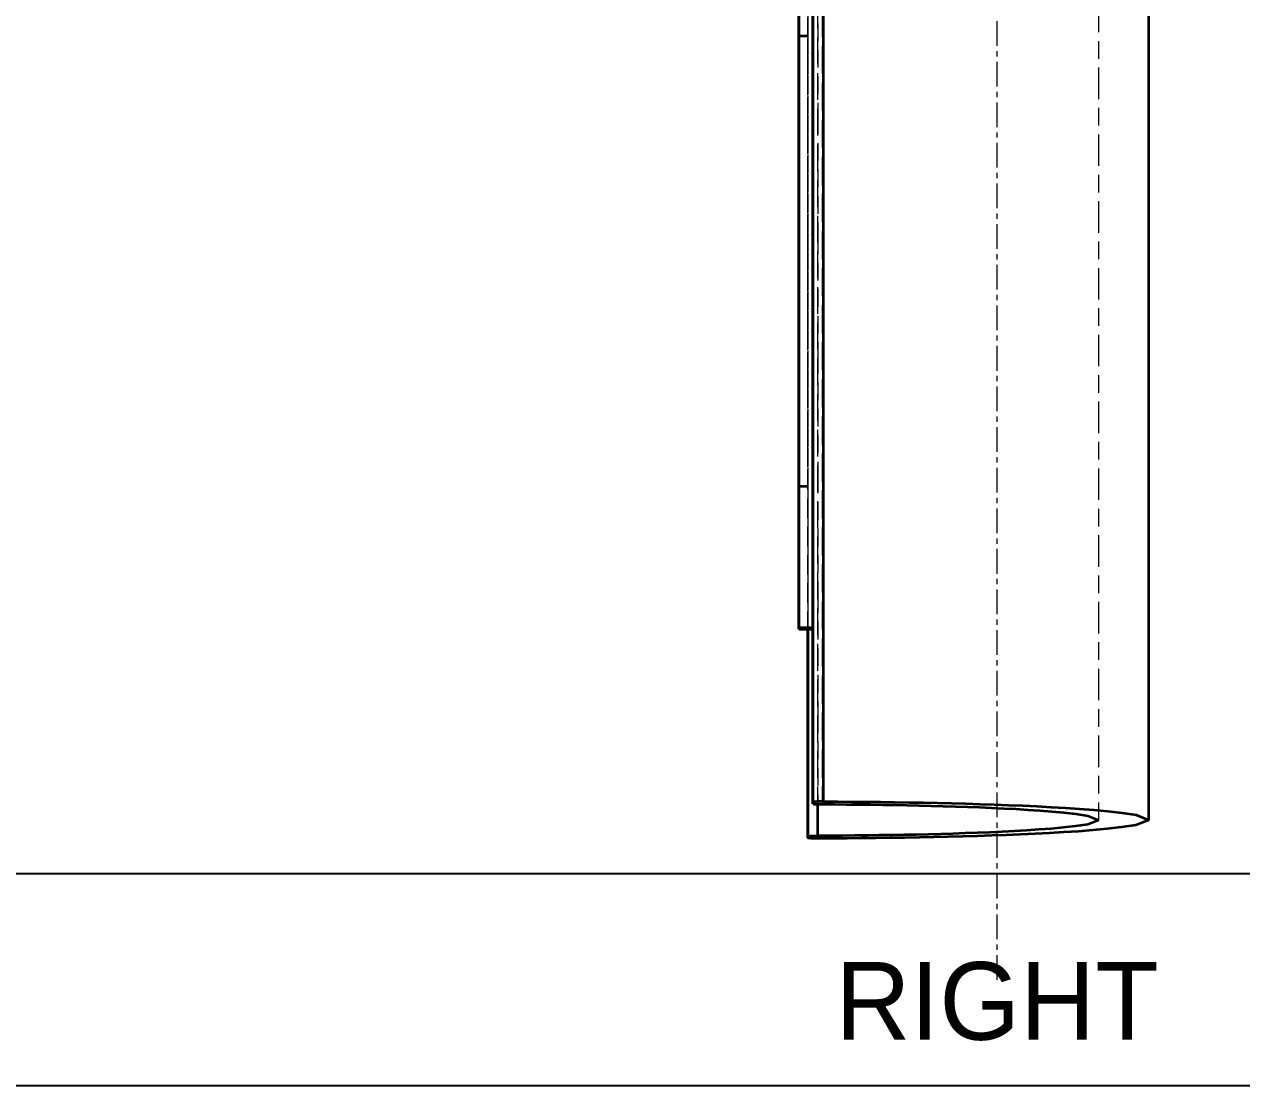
# Model space of a CAD drawing. Header units: millimetres. Extents: x 10 to 410, y 10 to 287.
# Drawn here: x 181.46 to 215.92, y 187 to 217.06 of the extents above; entities that cross this region are included whole.
import ezdxf
from ezdxf.enums import TextEntityAlignment as Align

# ---------------------------------------------------------------- set-up
doc = ezdxf.new("R2010")
doc.units = ezdxf.units.MM
doc.linetypes.add('CENTER', pattern=[1.15, 0.7, -0.15, 0.15, -0.15])
doc.linetypes.add('DASHED', pattern=[0.75, 0.5, -0.25])
for name, color, linetype, lineweight in [('CENTER', 4, 'CENTER', 13), ('HIDDEN', 8, 'DASHED', 18), ('TITLE_BLOCK', 7, 'CONTINUOUS', 25), ('VISIBLE', 7, 'CONTINUOUS', 35)]:
    doc.layers.add(name, color=color, linetype=linetype, lineweight=lineweight)

msp = doc.modelspace()

# ---------------------------------------------------------------- linework, layer by layer
at = {"layer": 'CENTER'}
msp.add_line((209, 190), (209, 273), dxfattribs=at)
at = {"layer": 'HIDDEN'}
for points in [[(203.932, 194), (203.932, 197.389), (203.932, 200.779), (203.932, 204.168), (203.932, 207.557), (203.932, 210.946), (203.932, 214.336), (203.932, 217.725), (203.932, 221.114), (203.932, 224.504), (203.932, 227.893), (203.932, 231.282), (203.932, 234.671), (203.932, 238.061), (203.932, 241.45), (203.932, 244.839), (203.932, 248.228), (203.932, 251.618), (203.932, 255.007), (203.932, 258.396), (203.932, 261.786), (203.932, 265.175), (203.932, 268.564), (203.932, 271.953)], [(211.878, 194.523), (211.878, 196.415), (211.878, 198.307), (211.878, 200.199), (211.878, 202.09), (211.878, 203.982), (211.878, 205.874), (211.878, 207.766), (211.878, 209.658), (211.878, 211.549), (211.878, 213.441), (211.878, 215.333), (211.878, 217.225), (211.878, 219.116), (211.878, 221.008), (211.878, 222.9), (211.878, 224.792), (211.878, 226.683), (211.878, 228.575), (211.878, 230.467), (211.878, 232.359), (211.878, 234.251), (211.878, 236.142), (211.878, 238.034)], [(203.78, 199.926), (203.78, 200.762), (203.78, 201.598), (203.78, 202.434), (203.78, 203.27), (203.78, 204.106), (203.78, 204.941), (203.78, 205.777), (203.78, 206.613), (203.78, 207.449), (203.78, 208.285), (203.78, 209.121), (203.78, 209.957), (203.78, 210.792), (203.78, 211.628), (203.78, 212.464), (203.78, 213.3), (203.78, 214.136), (203.78, 214.972), (203.78, 215.808), (203.78, 216.643), (203.78, 217.479), (203.78, 218.315), (203.78, 219.151)], [(203.783, 199.945), (203.783, 200.774), (203.783, 201.602), (203.783, 202.43), (203.783, 203.258), (203.783, 204.086), (203.783, 204.914), (203.783, 205.743), (203.783, 206.571), (203.783, 207.399), (203.783, 208.227), (203.783, 209.055), (203.783, 209.884), (203.783, 210.712), (203.783, 211.54), (203.783, 212.368), (203.783, 213.196), (203.783, 214.024), (203.783, 214.853), (203.783, 215.681), (203.783, 216.509), (203.783, 217.337), (203.783, 218.165), (203.783, 218.994)], [(203.783, 199.945), (203.783, 200.773), (203.783, 201.602), (203.783, 202.43), (203.783, 203.258), (203.783, 204.086), (203.783, 204.915), (203.783, 205.743), (203.783, 206.571), (203.783, 207.399), (203.783, 208.227), (203.783, 209.056), (203.783, 209.884), (203.783, 210.712), (203.783, 211.54), (203.783, 212.368), (203.783, 213.197), (203.783, 214.025), (203.783, 214.853), (203.783, 215.681), (203.783, 216.509), (203.783, 217.338), (203.783, 218.166), (203.783, 218.994)], [(204.055, 194.969), (204.055, 196.018), (204.055, 197.068), (204.055, 198.117), (204.055, 199.166), (204.055, 200.216), (204.055, 201.265), (204.055, 202.314), (204.055, 203.364), (204.055, 204.413), (204.055, 205.462), (204.055, 206.511), (204.055, 207.561), (204.055, 208.61), (204.055, 209.659), (204.055, 210.709), (204.055, 211.758), (204.055, 212.807), (204.055, 213.857), (204.055, 214.906), (204.055, 215.955), (204.055, 217.005), (204.055, 218.054), (204.055, 219.103)], [(203.642, 199.926), (203.642, 200.728), (203.642, 201.529), (203.642, 202.33), (203.642, 203.132), (203.642, 203.933), (203.642, 204.734), (203.642, 205.535), (203.642, 206.337), (203.642, 207.138), (203.642, 207.939), (203.642, 208.741), (203.642, 209.542), (203.642, 210.343), (203.642, 211.145), (203.642, 211.946), (203.642, 212.747), (203.642, 213.549), (203.642, 214.35), (203.642, 215.151), (203.642, 215.953), (203.642, 216.754), (203.642, 217.555), (203.642, 218.357)], [(203.642, 199.926), (203.642, 200.727), (203.642, 201.529), (203.642, 202.33), (203.642, 203.131), (203.642, 203.932), (203.642, 204.733), (203.642, 205.535), (203.642, 206.336), (203.642, 207.137), (203.642, 207.938), (203.642, 208.739), (203.642, 209.54), (203.642, 210.342), (203.642, 211.143), (203.642, 211.944), (203.642, 212.745), (203.642, 213.546), (203.642, 214.348), (203.642, 215.149), (203.642, 215.95), (203.642, 216.751), (203.642, 217.552), (203.642, 218.353)], [(203.925, 194.971), (203.925, 195.982), (203.925, 196.992), (203.925, 198.002), (203.925, 199.013), (203.925, 200.023), (203.925, 201.034), (203.925, 202.044), (203.925, 203.055), (203.925, 204.065), (203.925, 205.076), (203.925, 206.086), (203.925, 207.097), (203.925, 208.107), (203.925, 209.118), (203.925, 210.128), (203.925, 211.139), (203.925, 212.149), (203.925, 213.159), (203.925, 214.17), (203.925, 215.18), (203.925, 216.191), (203.925, 217.201), (203.925, 218.212)], [(203.649, 216.74), (203.649, 216.797), (203.649, 216.855), (203.649, 216.913), (203.649, 216.971), (203.649, 217.029), (203.649, 217.087), (203.649, 217.145), (203.649, 217.203), (203.649, 217.261), (203.649, 217.319), (203.649, 217.376), (203.649, 217.434), (203.649, 217.492), (203.649, 217.55), (203.649, 217.608), (203.649, 217.666), (203.649, 217.724), (203.649, 217.782), (203.649, 217.84), (203.649, 217.897), (203.649, 217.955), (203.649, 218.013), (203.649, 218.071)], [(203.397, 216.716), (203.397, 216.718), (203.397, 216.719), (203.398, 216.721), (203.398, 216.723), (203.398, 216.725), (203.398, 216.726), (203.398, 216.728), (203.399, 216.73), (203.399, 216.731), (203.399, 216.733), (203.399, 216.735), (203.4, 216.736), (203.4, 216.738), (203.4, 216.74), (203.4, 216.741), (203.401, 216.743), (203.401, 216.745), (203.401, 216.746), (203.401, 216.748), (203.402, 216.75), (203.402, 216.752), (203.402, 216.753), (203.402, 216.755)], [(203.397, 203.96), (203.397, 204.515), (203.397, 205.069), (203.397, 205.624), (203.397, 206.179), (203.397, 206.733), (203.397, 207.288), (203.397, 207.842), (203.397, 208.397), (203.397, 208.952), (203.397, 209.506), (203.397, 210.061), (203.397, 210.615), (203.397, 211.17), (203.397, 211.725), (203.397, 212.279), (203.397, 212.834), (203.397, 213.388), (203.397, 213.943), (203.397, 214.498), (203.397, 215.052), (203.397, 215.607), (203.397, 216.162), (203.397, 216.716)], [(203.397, 216.716), (203.408, 216.716), (203.418, 216.716), (203.429, 216.716), (203.44, 216.716), (203.451, 216.716), (203.462, 216.716), (203.472, 216.716), (203.483, 216.716), (203.494, 216.716), (203.505, 216.716), (203.516, 216.716), (203.526, 216.716), (203.537, 216.716), (203.548, 216.716), (203.559, 216.716), (203.57, 216.716), (203.58, 216.716), (203.591, 216.716), (203.602, 216.716), (203.613, 216.716), (203.624, 216.716), (203.634, 216.716), (203.645, 216.716)], [(203.402, 216.755), (203.413, 216.755), (203.424, 216.755), (203.435, 216.755), (203.446, 216.755), (203.456, 216.755), (203.467, 216.755), (203.478, 216.755), (203.489, 216.755), (203.5, 216.755), (203.51, 216.755), (203.521, 216.755), (203.532, 216.755), (203.543, 216.755), (203.554, 216.755), (203.564, 216.755), (203.575, 216.755), (203.586, 216.755), (203.597, 216.755), (203.608, 216.755), (203.618, 216.755), (203.629, 216.755), (203.64, 216.755), (203.651, 216.755)], [(203.402, 203.999), (203.402, 204.554), (203.402, 205.108), (203.402, 205.663), (203.402, 206.217), (203.402, 206.772), (203.402, 207.327), (203.402, 207.881), (203.402, 208.436), (203.402, 208.99), (203.402, 209.545), (203.402, 210.1), (203.402, 210.654), (203.402, 211.209), (203.402, 211.763), (203.402, 212.318), (203.402, 212.873), (203.402, 213.427), (203.402, 213.982), (203.402, 214.536), (203.402, 215.091), (203.402, 215.646), (203.402, 216.2), (203.402, 216.755)], [(203.645, 216.716), (203.645, 216.717), (203.645, 216.718), (203.646, 216.719), (203.646, 216.72), (203.646, 216.721), (203.646, 216.722), (203.646, 216.723), (203.646, 216.724), (203.647, 216.725), (203.647, 216.726), (203.647, 216.727), (203.647, 216.728), (203.647, 216.729), (203.647, 216.73), (203.647, 216.731), (203.648, 216.732), (203.648, 216.733), (203.648, 216.734), (203.648, 216.735), (203.648, 216.736), (203.648, 216.737), (203.648, 216.739), (203.649, 216.74)], [(203.645, 203.96), (203.645, 204.515), (203.645, 205.069), (203.645, 205.624), (203.645, 206.178), (203.645, 206.733), (203.645, 207.288), (203.645, 207.842), (203.645, 208.397), (203.645, 208.951), (203.645, 209.506), (203.645, 210.061), (203.645, 210.615), (203.645, 211.17), (203.645, 211.725), (203.645, 212.279), (203.645, 212.834), (203.645, 213.388), (203.645, 213.943), (203.645, 214.498), (203.645, 215.052), (203.645, 215.607), (203.645, 216.161), (203.645, 216.716)], [(203.649, 216.74), (203.649, 216.74), (203.649, 216.741), (203.649, 216.742), (203.649, 216.742), (203.649, 216.743), (203.649, 216.744), (203.649, 216.744), (203.649, 216.745), (203.649, 216.746), (203.65, 216.746), (203.65, 216.747), (203.65, 216.748), (203.65, 216.748), (203.65, 216.749), (203.65, 216.749), (203.65, 216.75), (203.65, 216.751), (203.65, 216.751), (203.65, 216.752), (203.651, 216.753), (203.651, 216.753), (203.651, 216.754), (203.651, 216.755)], [(203.649, 203.984), (203.649, 204.538), (203.649, 205.093), (203.649, 205.647), (203.649, 206.202), (203.649, 206.757), (203.649, 207.311), (203.649, 207.866), (203.649, 208.42), (203.649, 208.975), (203.649, 209.53), (203.649, 210.084), (203.649, 210.639), (203.649, 211.193), (203.649, 211.748), (203.649, 212.303), (203.649, 212.857), (203.649, 213.412), (203.649, 213.966), (203.649, 214.521), (203.649, 215.076), (203.649, 215.63), (203.649, 216.185), (203.649, 216.74)], [(203.651, 203.999), (203.651, 204.553), (203.651, 205.108), (203.651, 205.663), (203.651, 206.217), (203.651, 206.772), (203.651, 207.326), (203.651, 207.881), (203.651, 208.436), (203.651, 208.99), (203.651, 209.545), (203.651, 210.099), (203.651, 210.654), (203.651, 211.209), (203.651, 211.763), (203.651, 212.318), (203.651, 212.873), (203.651, 213.427), (203.651, 213.982), (203.651, 214.536), (203.651, 215.091), (203.651, 215.646), (203.651, 216.2), (203.651, 216.755)], [(203.397, 203.96), (203.397, 203.962), (203.397, 203.963), (203.398, 203.965), (203.398, 203.967), (203.398, 203.969), (203.398, 203.97), (203.398, 203.972), (203.399, 203.974), (203.399, 203.975), (203.399, 203.977), (203.399, 203.979), (203.4, 203.98), (203.4, 203.982), (203.4, 203.984), (203.4, 203.985), (203.401, 203.987), (203.401, 203.989), (203.401, 203.99), (203.401, 203.992), (203.402, 203.994), (203.402, 203.996), (203.402, 203.997), (203.402, 203.999)], [(203.397, 203.96), (203.408, 203.96), (203.418, 203.96), (203.429, 203.96), (203.44, 203.96), (203.451, 203.96), (203.462, 203.96), (203.472, 203.96), (203.483, 203.96), (203.494, 203.96), (203.505, 203.96), (203.516, 203.96), (203.526, 203.96), (203.537, 203.96), (203.548, 203.96), (203.559, 203.96), (203.57, 203.96), (203.58, 203.96), (203.591, 203.96), (203.602, 203.96), (203.613, 203.96), (203.624, 203.96), (203.634, 203.96), (203.645, 203.96)], [(203.402, 203.999), (203.413, 203.999), (203.424, 203.999), (203.435, 203.999), (203.446, 203.999), (203.456, 203.999), (203.467, 203.999), (203.478, 203.999), (203.489, 203.999), (203.5, 203.999), (203.51, 203.999), (203.521, 203.999), (203.532, 203.999), (203.543, 203.999), (203.554, 203.999), (203.564, 203.999), (203.575, 203.999), (203.586, 203.999), (203.597, 203.999), (203.608, 203.999), (203.618, 203.999), (203.629, 203.999), (203.64, 203.999), (203.651, 203.999)], [(203.645, 203.96), (203.645, 203.961), (203.645, 203.962), (203.646, 203.963), (203.646, 203.964), (203.646, 203.965), (203.646, 203.966), (203.646, 203.967), (203.646, 203.968), (203.647, 203.969), (203.647, 203.97), (203.647, 203.971), (203.647, 203.972), (203.647, 203.973), (203.647, 203.974), (203.647, 203.975), (203.648, 203.976), (203.648, 203.977), (203.648, 203.978), (203.648, 203.979), (203.648, 203.98), (203.648, 203.981), (203.648, 203.983), (203.649, 203.984)], [(203.649, 203.984), (203.649, 203.984), (203.649, 203.985), (203.649, 203.986), (203.649, 203.986), (203.649, 203.987), (203.649, 203.988), (203.649, 203.988), (203.649, 203.989), (203.649, 203.99), (203.65, 203.99), (203.65, 203.991), (203.65, 203.991), (203.65, 203.992), (203.65, 203.993), (203.65, 203.993), (203.65, 203.994), (203.65, 203.995), (203.65, 203.995), (203.65, 203.996), (203.651, 203.997), (203.651, 203.997), (203.651, 203.998), (203.651, 203.999)], [(203.649, 199.926), (203.649, 200.103), (203.649, 200.279), (203.649, 200.455), (203.649, 200.632), (203.649, 200.808), (203.649, 200.985), (203.649, 201.161), (203.649, 201.337), (203.649, 201.514), (203.649, 201.69), (203.649, 201.867), (203.649, 202.043), (203.649, 202.22), (203.649, 202.396), (203.649, 202.572), (203.649, 202.749), (203.649, 202.925), (203.649, 203.102), (203.649, 203.278), (203.649, 203.454), (203.649, 203.631), (203.649, 203.807), (203.649, 203.984)]]:
    msp.add_lwpolyline(points, dxfattribs=at)
at = {"layer": 'TITLE_BLOCK'}
msp.add_lwpolyline([(147, 187), (271, 187), (271, 193), (147, 193)], close=True, dxfattribs=at)
at = {"layer": 'VISIBLE'}
for points in [[(204.084, 195.047), (204.084, 198.436), (204.084, 201.825), (204.084, 205.214), (204.084, 208.604), (204.084, 211.993), (204.084, 215.382), (204.084, 218.772), (204.084, 222.161), (204.084, 225.55), (204.084, 228.939), (204.084, 232.329), (204.084, 235.718), (204.084, 239.107), (204.084, 242.496), (204.084, 245.886), (204.084, 249.275), (204.084, 252.664), (204.084, 256.054), (204.084, 259.443), (204.084, 262.832), (204.084, 266.221), (204.084, 269.611), (204.084, 273)], [(203.39, 199.926), (203.39, 202.884), (203.39, 205.842), (203.39, 208.8), (203.39, 211.758), (203.39, 214.716), (203.39, 217.674), (203.39, 220.632), (203.39, 223.59), (203.39, 226.548), (203.39, 229.506), (203.39, 232.463), (203.39, 235.421), (203.39, 238.379), (203.39, 241.337), (203.39, 244.295), (203.39, 247.253), (203.39, 250.211), (203.39, 253.169), (203.39, 256.127), (203.39, 259.085), (203.39, 262.043), (203.39, 265.001), (203.39, 267.958)], [(203.396, 199.973), (203.396, 202.931), (203.396, 205.889), (203.396, 208.847), (203.396, 211.805), (203.396, 214.762), (203.396, 217.72), (203.396, 220.678), (203.396, 223.636), (203.396, 226.594), (203.396, 229.552), (203.396, 232.51), (203.396, 235.468), (203.396, 238.426), (203.396, 241.384), (203.396, 244.342), (203.396, 247.3), (203.396, 250.257), (203.396, 253.215), (203.396, 256.173), (203.396, 259.131), (203.396, 262.089), (203.396, 265.047), (203.396, 268.005)], [(213.297, 194.523), (213.297, 196.391), (213.297, 198.258), (213.297, 200.125), (213.297, 201.992), (213.297, 203.859), (213.297, 205.727), (213.297, 207.594), (213.297, 209.461), (213.297, 211.328), (213.297, 213.196), (213.297, 215.063), (213.297, 216.93), (213.297, 218.797), (213.297, 220.664), (213.297, 222.532), (213.297, 224.399), (213.297, 226.266), (213.297, 228.133), (213.297, 230), (213.297, 231.868), (213.297, 233.735), (213.297, 235.602), (213.297, 237.469)], [(203.79, 195.031), (203.79, 196.089), (203.79, 197.148), (203.79, 198.206), (203.79, 199.264), (203.79, 200.322), (203.79, 201.38), (203.79, 202.438), (203.79, 203.497), (203.79, 204.555), (203.79, 205.613), (203.79, 206.671), (203.79, 207.729), (203.79, 208.787), (203.79, 209.846), (203.79, 210.904), (203.79, 211.962), (203.79, 213.02), (203.79, 214.078), (203.79, 215.136), (203.79, 216.195), (203.79, 217.253), (203.79, 218.311), (203.79, 219.369)], [(203.787, 199.973), (203.787, 200.803), (203.787, 201.633), (203.787, 202.463), (203.787, 203.293), (203.787, 204.123), (203.787, 204.953), (203.787, 205.784), (203.787, 206.614), (203.787, 207.444), (203.787, 208.274), (203.787, 209.104), (203.787, 209.934), (203.787, 210.764), (203.787, 211.594), (203.787, 212.424), (203.787, 213.255), (203.787, 214.085), (203.787, 214.915), (203.787, 215.745), (203.787, 216.575), (203.787, 217.405), (203.787, 218.235), (203.787, 219.065)], [(203.39, 199.926), (203.39, 199.928), (203.39, 199.93), (203.391, 199.932), (203.391, 199.934), (203.391, 199.936), (203.391, 199.939), (203.392, 199.941), (203.392, 199.943), (203.392, 199.945), (203.393, 199.947), (203.393, 199.949), (203.393, 199.951), (203.394, 199.953), (203.394, 199.955), (203.394, 199.957), (203.394, 199.959), (203.395, 199.961), (203.395, 199.963), (203.395, 199.965), (203.396, 199.967), (203.396, 199.969), (203.396, 199.971), (203.396, 199.973)], [(203.39, 199.926), (203.407, 199.926), (203.424, 199.926), (203.441, 199.926), (203.458, 199.926), (203.475, 199.926), (203.492, 199.926), (203.508, 199.926), (203.525, 199.926), (203.542, 199.926), (203.559, 199.926), (203.576, 199.926), (203.593, 199.926), (203.61, 199.926), (203.627, 199.926), (203.644, 199.926), (203.661, 199.926), (203.678, 199.926), (203.695, 199.926), (203.712, 199.926), (203.729, 199.926), (203.746, 199.926), (203.763, 199.926), (203.78, 199.926)], [(203.396, 199.973), (203.413, 199.973), (203.43, 199.973), (203.447, 199.973), (203.464, 199.973), (203.481, 199.973), (203.498, 199.973), (203.515, 199.973), (203.532, 199.973), (203.549, 199.973), (203.566, 199.973), (203.583, 199.973), (203.6, 199.973), (203.617, 199.973), (203.634, 199.973), (203.651, 199.973), (203.668, 199.973), (203.685, 199.973), (203.702, 199.973), (203.719, 199.973), (203.736, 199.973), (203.753, 199.973), (203.77, 199.973), (203.787, 199.973)], [(203.642, 194.016), (203.642, 194.273), (203.642, 194.53), (203.642, 194.787), (203.642, 195.044), (203.642, 195.301), (203.642, 195.558), (203.642, 195.815), (203.642, 196.072), (203.642, 196.328), (203.642, 196.585), (203.642, 196.842), (203.642, 197.099), (203.642, 197.356), (203.642, 197.613), (203.642, 197.87), (203.642, 198.127), (203.642, 198.384), (203.642, 198.641), (203.642, 198.898), (203.642, 199.155), (203.642, 199.412), (203.642, 199.669), (203.642, 199.926)], [(203.642, 194.016), (203.642, 194.272), (203.642, 194.529), (203.642, 194.786), (203.642, 195.043), (203.642, 195.3), (203.642, 195.557), (203.642, 195.814), (203.642, 196.071), (203.642, 196.328), (203.642, 196.585), (203.642, 196.842), (203.642, 197.099), (203.642, 197.356), (203.642, 197.613), (203.642, 197.87), (203.642, 198.127), (203.642, 198.384), (203.642, 198.641), (203.642, 198.898), (203.642, 199.155), (203.642, 199.412), (203.642, 199.669), (203.642, 199.926)], [(203.649, 194.062), (203.649, 194.317), (203.649, 194.572), (203.649, 194.827), (203.649, 195.082), (203.649, 195.337), (203.649, 195.592), (203.649, 195.847), (203.649, 196.102), (203.649, 196.357), (203.649, 196.612), (203.649, 196.867), (203.649, 197.122), (203.649, 197.377), (203.649, 197.632), (203.649, 197.887), (203.649, 198.142), (203.649, 198.397), (203.649, 198.651), (203.649, 198.906), (203.649, 199.161), (203.649, 199.416), (203.649, 199.671), (203.649, 199.926)], [(203.78, 199.926), (203.78, 199.927), (203.78, 199.928), (203.78, 199.929), (203.781, 199.93), (203.781, 199.93), (203.781, 199.931), (203.781, 199.932), (203.781, 199.933), (203.781, 199.934), (203.781, 199.935), (203.781, 199.935), (203.781, 199.936), (203.782, 199.937), (203.782, 199.938), (203.782, 199.939), (203.782, 199.94), (203.782, 199.94), (203.782, 199.941), (203.782, 199.942), (203.782, 199.943), (203.783, 199.944), (203.783, 199.944), (203.783, 199.945)], [(203.783, 199.945), (203.783, 199.947), (203.783, 199.948), (203.783, 199.949), (203.784, 199.95), (203.784, 199.951), (203.784, 199.952), (203.784, 199.954), (203.784, 199.955), (203.784, 199.956), (203.785, 199.957), (203.785, 199.958), (203.785, 199.96), (203.785, 199.961), (203.785, 199.962), (203.785, 199.963), (203.786, 199.964), (203.786, 199.966), (203.786, 199.967), (203.786, 199.968), (203.786, 199.969), (203.786, 199.97), (203.787, 199.972), (203.787, 199.973)], [(203.783, 194.985), (203.783, 195.2), (203.783, 195.416), (203.783, 195.632), (203.783, 195.847), (203.783, 196.063), (203.783, 196.279), (203.783, 196.494), (203.783, 196.71), (203.783, 196.926), (203.783, 197.141), (203.783, 197.357), (203.783, 197.573), (203.783, 197.789), (203.783, 198.004), (203.783, 198.22), (203.783, 198.436), (203.783, 198.651), (203.783, 198.867), (203.783, 199.083), (203.783, 199.298), (203.783, 199.514), (203.783, 199.73), (203.783, 199.945)], [(203.783, 194.985), (203.783, 195.2), (203.783, 195.416), (203.783, 195.632), (203.783, 195.847), (203.783, 196.063), (203.783, 196.279), (203.783, 196.494), (203.783, 196.71), (203.783, 196.926), (203.783, 197.141), (203.783, 197.357), (203.783, 197.573), (203.783, 197.788), (203.783, 198.004), (203.783, 198.22), (203.783, 198.435), (203.783, 198.651), (203.783, 198.867), (203.783, 199.083), (203.783, 199.298), (203.783, 199.514), (203.783, 199.73), (203.783, 199.945)], [(203.783, 194.985), (203.783, 194.987), (203.783, 194.989), (203.784, 194.991), (203.784, 194.993), (203.784, 194.995), (203.785, 194.997), (203.785, 194.999), (203.785, 195.001), (203.785, 195.003), (203.786, 195.005), (203.786, 195.007), (203.786, 195.009), (203.787, 195.011), (203.787, 195.013), (203.787, 195.015), (203.788, 195.017), (203.788, 195.019), (203.788, 195.021), (203.788, 195.023), (203.789, 195.025), (203.789, 195.027), (203.789, 195.029), (203.79, 195.031)], [(203.783, 194.985), (203.783, 194.985), (203.783, 194.985), (203.783, 194.985), (203.783, 194.985), (203.783, 194.985), (203.783, 194.985), (203.783, 194.985), (203.783, 194.985), (203.783, 194.985), (203.783, 194.985), (203.783, 194.985), (203.783, 194.985), (203.783, 194.985), (203.783, 194.985), (203.783, 194.985), (203.783, 194.985), (203.783, 194.985), (203.783, 194.985), (203.783, 194.985), (203.783, 194.985), (203.783, 194.985), (203.783, 194.985), (203.783, 194.985)], [(203.783, 194.985), (203.794, 194.98), (203.805, 194.978), (203.817, 194.977), (203.829, 194.976), (203.841, 194.975), (203.853, 194.974), (203.865, 194.974), (203.876, 194.973), (203.888, 194.972), (203.9, 194.972), (203.912, 194.972), (203.924, 194.971), (203.936, 194.971), (203.948, 194.97), (203.96, 194.97), (203.972, 194.97), (203.984, 194.97), (203.995, 194.97), (204.007, 194.969), (204.019, 194.969), (204.031, 194.969), (204.043, 194.969), (204.055, 194.969)], [(204.084, 195.047), (204.072, 195.047), (204.059, 195.047), (204.046, 195.047), (204.033, 195.046), (204.02, 195.046), (204.007, 195.046), (203.994, 195.046), (203.981, 195.046), (203.968, 195.046), (203.956, 195.045), (203.943, 195.045), (203.93, 195.044), (203.917, 195.044), (203.904, 195.044), (203.891, 195.043), (203.878, 195.042), (203.865, 195.042), (203.853, 195.041), (203.84, 195.04), (203.827, 195.039), (203.814, 195.037), (203.801, 195.036), (203.79, 195.031)], [(203.925, 194.078), (203.925, 194.116), (203.925, 194.155), (203.925, 194.194), (203.925, 194.233), (203.925, 194.272), (203.925, 194.311), (203.925, 194.35), (203.925, 194.388), (203.925, 194.427), (203.925, 194.466), (203.925, 194.505), (203.925, 194.544), (203.925, 194.583), (203.925, 194.621), (203.925, 194.66), (203.925, 194.699), (203.925, 194.738), (203.925, 194.777), (203.925, 194.816), (203.925, 194.855), (203.925, 194.893), (203.925, 194.932), (203.925, 194.971)], [(204.055, 194.969), (204.397, 194.968), (204.739, 194.966), (205.081, 194.963), (205.423, 194.96), (205.765, 194.955), (206.108, 194.95), (206.45, 194.944), (206.792, 194.937), (207.134, 194.928), (207.476, 194.919), (207.818, 194.909), (208.16, 194.898), (208.502, 194.885), (208.843, 194.87), (209.185, 194.854), (209.527, 194.837), (209.868, 194.816), (210.21, 194.794), (210.551, 194.767), (210.891, 194.736), (211.231, 194.697), (211.569, 194.645), (211.878, 194.523)], [(204.084, 195.047), (204.487, 195.045), (204.89, 195.043), (205.293, 195.04), (205.696, 195.036), (206.099, 195.031), (206.502, 195.024), (206.905, 195.017), (207.307, 195.009), (207.71, 194.999), (208.113, 194.989), (208.516, 194.977), (208.918, 194.963), (209.321, 194.948), (209.724, 194.931), (210.126, 194.913), (210.528, 194.892), (210.931, 194.868), (211.333, 194.841), (211.734, 194.81), (212.136, 194.773), (212.536, 194.728), (212.934, 194.666), (213.297, 194.523)], [(211.878, 194.523), (211.564, 194.401), (211.22, 194.348), (210.875, 194.309), (210.528, 194.278), (210.182, 194.251), (209.835, 194.228), (209.487, 194.208), (209.14, 194.19), (208.793, 194.174), (208.445, 194.16), (208.098, 194.147), (207.75, 194.136), (207.402, 194.126), (207.055, 194.116), (206.707, 194.108), (206.359, 194.101), (206.012, 194.095), (205.664, 194.09), (205.316, 194.086), (204.968, 194.083), (204.621, 194.08), (204.273, 194.078), (203.925, 194.078)], [(213.297, 194.523), (212.928, 194.379), (212.523, 194.317), (212.116, 194.272), (211.708, 194.235), (211.3, 194.203), (210.891, 194.176), (210.482, 194.153), (210.073, 194.132), (209.664, 194.113), (209.255, 194.096), (208.846, 194.081), (208.436, 194.068), (208.027, 194.056), (207.618, 194.045), (207.208, 194.036), (206.799, 194.028), (206.389, 194.021), (205.98, 194.015), (205.57, 194.01), (205.161, 194.006), (204.751, 194.003), (204.342, 194.001), (203.932, 194)], [(203.642, 194.016), (203.642, 194.018), (203.642, 194.02), (203.643, 194.022), (203.643, 194.024), (203.643, 194.026), (203.644, 194.028), (203.644, 194.03), (203.644, 194.032), (203.644, 194.034), (203.645, 194.036), (203.645, 194.038), (203.645, 194.04), (203.646, 194.042), (203.646, 194.044), (203.646, 194.046), (203.647, 194.048), (203.647, 194.05), (203.647, 194.052), (203.647, 194.054), (203.648, 194.056), (203.648, 194.058), (203.648, 194.06), (203.649, 194.062)], [(203.642, 194.016), (203.642, 194.016), (203.642, 194.016), (203.642, 194.016), (203.642, 194.016), (203.642, 194.016), (203.642, 194.016), (203.642, 194.016), (203.642, 194.016), (203.642, 194.016), (203.642, 194.016), (203.642, 194.016), (203.642, 194.016), (203.642, 194.016), (203.642, 194.016), (203.642, 194.016), (203.642, 194.016), (203.642, 194.016), (203.642, 194.016), (203.642, 194.016), (203.642, 194.016), (203.642, 194.016), (203.642, 194.016), (203.642, 194.016)], [(203.649, 194.062), (203.66, 194.066), (203.672, 194.068), (203.684, 194.07), (203.696, 194.071), (203.708, 194.072), (203.72, 194.072), (203.732, 194.073), (203.744, 194.074), (203.756, 194.074), (203.768, 194.075), (203.78, 194.075), (203.792, 194.076), (203.804, 194.076), (203.816, 194.076), (203.828, 194.077), (203.841, 194.077), (203.853, 194.077), (203.865, 194.077), (203.877, 194.077), (203.889, 194.077), (203.901, 194.077), (203.913, 194.078), (203.925, 194.078)], [(203.932, 194), (203.919, 194), (203.907, 194), (203.894, 194), (203.881, 194), (203.869, 194), (203.856, 194), (203.843, 194.001), (203.831, 194.001), (203.818, 194.001), (203.805, 194.001), (203.793, 194.002), (203.78, 194.002), (203.767, 194.003), (203.754, 194.003), (203.742, 194.004), (203.729, 194.004), (203.716, 194.005), (203.704, 194.006), (203.691, 194.007), (203.678, 194.008), (203.666, 194.009), (203.653, 194.011), (203.642, 194.016)]]:
    msp.add_lwpolyline(points, dxfattribs=at)

# ---------------------------------------------------------------- texts
at = {"layer": 'TITLE_BLOCK'}
msp.add_text('RIGHT', height=2.2, dxfattribs=at).set_placement((209, 189.4), align=Align.MIDDLE_CENTER)

doc.saveas('drawing.dxf')
